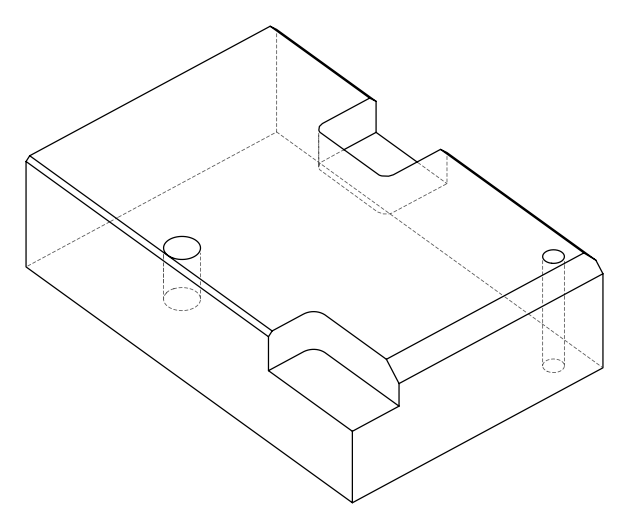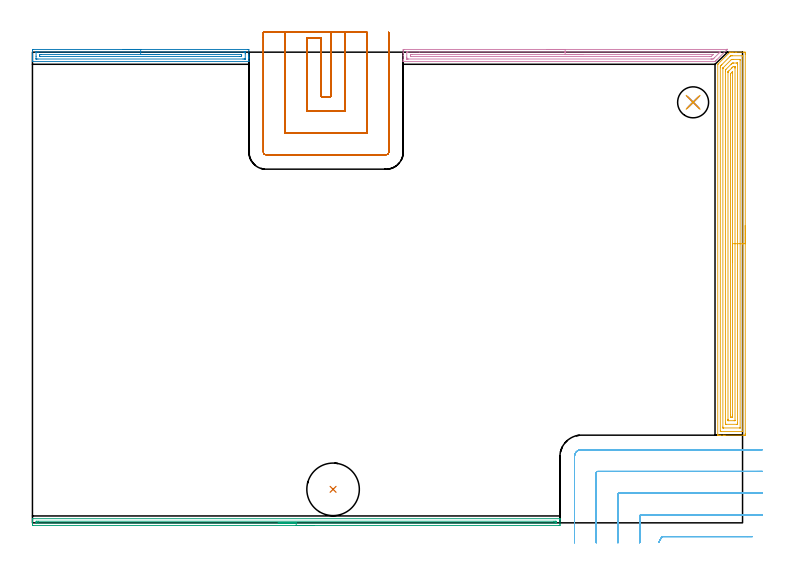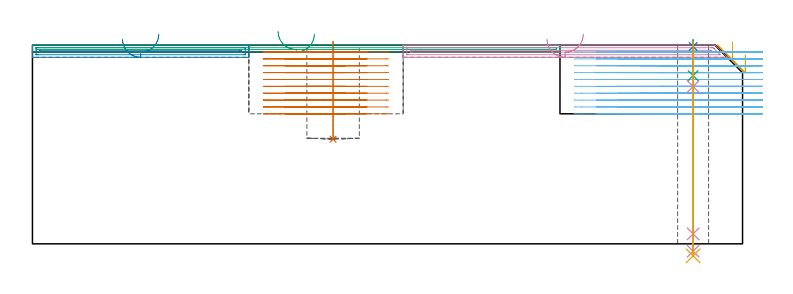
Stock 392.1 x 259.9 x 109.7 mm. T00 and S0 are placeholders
(PLAN: 11 operations, 6 tool changes, 50.7 min)
(1 INDEXABLE_INSERT_DRILL_BLIND_HOLE_FROM_SOLID | STEP1POCKET | NXT0302_029 | 0.22 min | 34031 mm3)
(2 AREA_MILL | FG_CHAMFER_SURFACE | UGT0205_001 | 3.04 min | 2776 mm3)
(3 AREA_MILL_1 | FG_CHAMFER_SURFACE_1 | UGT0205_001 | 4.82 min | 2124 mm3)
(4 AREA_MILL_2 | FG_CHAMFER_SURFACE_2 | UGT0205_001 | 4.39 min | 4213 mm3)
(5 AREA_MILL_3 | FG_CHAMFER_SURFACE_3 | UGT0205_001 | 10.32 min | 25071 mm3)
(6 MILL_CORNER_NOTCH_RECTANGULAR | CORNER_NOTCH_RECTANGULAR | NXT0201_012 | Follow Part, ap 4, ae 75% | 11.87 min | 182934 mm3)
(7 MILL_SLOT | SLOT_PARTIAL_RECTANGULAR | NXT0201_012 | Follow Part, ap 4, ae 75% | 14.94 min | 206988 mm3)
(8 SPOT_DRILL | STEP1HOLE | NXT0321_9005460120000 | 0.03 min | 22 mm3)
(9 DRILL_BLIND_HOLE_INTO_CENTER | STEP1HOLE | NXT0301_083 | 0.08 min | 1494 mm3)
(10 GUN_DRILL_THROUGH_HOLE | STEP1HOLE | UGT0307_008 | 0.56 min | 8926 mm3)
(11 DRILL_TO_ENLARGE_THROUGH_HOLE | STEP1HOLE | UGT0301_242 | 0.47 min | 14746 mm3)
(TOOL NXT0302_029 | Index. Insert Drill 29mm [880-D2900L32-05] | D29 PA176 FL145 Z2)
(TOOL UGT0205_001 | Chamfer Mill 20 x 3 x 45 deg. | D20 FL50 Z2)
(TOOL NXT0201_012 | ENDMILL 16mm [2P460-1600-NA 1630] | D16 FL38 Z6)
(TOOL NXT0321_9005460120000 | NC Spot Drill, 142deg, 12mm, Carbide, Uncoated | D12 PA142 FL30 Z2)
(TOOL NXT0301_083 | Carbide Drill 11.2mm [860.1-1120-056A1-MM 2214] | D11.2 PA140 FL72 Z2)
(TOOL UGT0307_008 | Gun Drill 11 mm | D11 PA130 FL24 Z1)
(TOOL UGT0301_242 | Twist Drill 17.1 mm | D17.1 PA118 FL130 Z2)
(OP 1 INDEXABLE_INSERT_DRILL_BLIND_HOLE_FROM_SOLID)
G17 G21 G94 G90
T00 M6
G54
G17 G0 G90 X166. Y18.5 S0 M3
G43 Z119.7 H1
G94 G81 G98 Z57.8 F250. R111.7
G80
M5
M2
(OP 2 AREA_MILL)
G17 G21 G94 G90
T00 M6
G54
G17 G0 G90 X49.75 Y261.4 S1061 M3
G43 Z119.7 H0
Z113.
G94 G1 X49.788 Z112.128 F250.
X49.902 Z111.264
X50.091 Z110.412
X50.353 Z109.58
X50.687 Z108.774
X51.09 Z108.
X51.559 Z107.264
X52.09 Z106.572
X52.679 Z105.929
X53.322 Z105.34
X54.014 Z104.808
X54.75 Z104.34
X55.524 Z103.937
X56.33 Z103.603
X57.162 Z103.341
X58.014 Z103.152
X58.878 Z103.038
X59.75 Z103.
X118.93
X119.236 Y261.398
X119.49 Y261.393 Z103.003
X119.5 Y261.098 Z103.298
Y258.485 Z105.908
Y257.859 Z106.538
Y257.615 Z106.782
Y256.989 Z107.408
Y256.744 Z107.652
Y256.254 Z108.145
Y255.492 Z108.907
Y254.87 Z109.529
X119.498 Y254.783 Z109.609
X119.49 Y254.703 Z109.689
X119.375 Y254.7 Z109.7
X0.125
X0.01 Y254.703 Z109.689
X0.002 Y254.783 Z109.609
X0. Y254.87 Z109.529
Y255.492 Z108.907
Y256.254 Z108.145
Y256.744 Z107.652
Y256.989 Z107.408
Y257.615 Z106.782
Y257.859 Z106.538
Y258.485 Z105.908
Y260.785 Z103.611
X0.003 Y261.098 Z103.298
X0.01 Y261.393 Z103.003
X0.264 Y261.398 Z103.
X0.57 Y261.4
X59.75
Y259.986 Z104.414
X116.507
X117.15 Y259.984 Z104.416
X117.401 Y259.982 Z104.418
X117.471 Y259.979 Z104.421
X117.491 Y259.971 Z104.429
X117.493 Y259.96 Z104.44
X117.498 Y259.886 Z104.514
X117.5 Y259.356 Z105.044
Y259.014 Z105.386
Y256.402 Z107.998
X117.499 Y256.287 Z108.113
X117.495 Y256.196 Z108.204
X117.49 Y256.136 Z108.264
X117.484 Y256.12 Z108.28
X117.471
X117.15 Y256.116 Z108.284
X116.903 Y256.115 Z108.285
X116.26 Y256.114 Z108.286
X2.993
X2.35 Y256.116 Z108.284
X2.1 Y256.118 Z108.282
X2.029 Y256.121 Z108.279
X2.009 Y256.129 Z108.271
X2.007 Y256.14 Z108.26
X2.002 Y256.214 Z108.186
X2. Y257.615 Z106.785
Y259.698 Z104.702
X2.001 Y259.813 Z104.587
X2.005 Y259.904 Z104.496
X2.01 Y259.964 Z104.436
X2.016 Y259.98 Z104.42
X2.029
X2.35 Y259.984 Z104.416
X2.597 Y259.985 Z104.415
X3.24 Y259.986 Z104.414
X59.75
Y258.572 Z105.828
X115.283 Y258.571 Z105.829
X115.37 Y258.569 Z105.831
X115.456 Y258.565 Z105.835
X115.491 Y258.556 Z105.844
X115.495 Y258.527 Z105.873
X115.498 Y258.485 Z105.915
X115.5 Y258.359 Z106.041
X115.493 Y257.615 Z106.785
X115.49 Y257.553 Z106.847
X115.48 Y257.535 Z106.865
X115.455 Y257.532 Z106.868
X115.37 Y257.53 Z106.87
X114.568 Y257.528 Z106.872
X4.217 Y257.529 Z106.871
X4.13 Y257.531 Z106.869
X4.044 Y257.535 Z106.865
X4.009 Y257.544 Z106.856
X4.005 Y257.573 Z106.827
X4.002 Y257.615 Z106.785
X4. Y257.741 Z106.659
X4.007 Y258.485 Z105.915
X4.01 Y258.547 Z105.853
X4.02 Y258.565 Z105.835
X4.045 Y258.568 Z105.832
X4.13 Y258.57 Z105.83
X4.932 Y258.572 Z105.828
X59.75
X60.622 Z105.867
X61.487 Z105.98
X62.338 Z106.169
X63.17 Z106.432
X63.976 Z106.765
X64.75 Z107.168
X65.486 Z107.637
X66.178 Z108.168
X66.821 Z108.757
X67.41 Z109.401
X67.942 Z110.093
X68.41 Z110.828
X68.813 Z111.602
X69.147 Z112.408
X69.409 Z113.24
X69.598 Z114.092
X69.712 Z114.957
X69.75 Z115.828
G0 Z119.7
M5
M2
(OP 3 AREA_MILL_1)
G17 G21 G94 G90
T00 M6
G54
G17 G0 G90 X155.65 Y-1.5 S1061 M3
G43 Z119.7 H0
Z115.9
G94 G1 X155.612 Z115.029 F250.
X155.498 Z114.164
X155.309 Z113.312
X155.047 Z112.48
X154.713 Z111.674
X154.31 Z110.9
X153.842 Z110.164
X153.31 Z109.472
X152.721 Z108.829
X152.078 Z108.24
X151.386 Z107.709
X150.65 Z107.24
X149.876 Z106.837
X149.07 Z106.503
X148.238 Z106.241
X147.386 Z106.052
X146.522 Z105.938
X145.65 Z105.9
X0.607
X0.047 Y-1.493 Z105.903
X0.008 Y-1.49 Z105.905
X0. Y-0.934 Z106.46
Y-0.365 Z107.032
Y-0.045 Z107.351
Y0.524 Z107.92
Y0.845 Z108.24
Y1.486 Z108.885
Y1.893 Z109.292
X0.007 Y2.258 Z109.65
X0.01 Y2.297 Z109.688
X0.161 Y2.3 Z109.7
X291.139
X291.29 Y2.297 Z109.688
X291.293 Y2.258 Z109.65
X291.3 Y1.892 Z109.292
Y1.486 Z108.885
Y0.845 Z108.24
Y-0.365 Z107.032
X291.297 Y-0.934 Z106.46
X291.292 Y-1.49 Z105.905
X291.253 Y-1.493 Z105.903
X290.693 Y-1.5 Z105.9
X145.65
Y-0.086 Z107.314
X3.326
X2.431 Y-0.083 Z107.317
X2.392 Y-0.081 Z107.319
X2.01 Y-0.045 Z107.355
X2.005 Y0.341 Z107.741
X2.01 Y0.845 Z108.245
X2.356 Y0.881 Z108.281
X2.392 Y0.883 Z108.283
X3.244 Y0.886 Z108.286
X287.974
X288.869 Y0.883 Z108.283
X288.908 Y0.881 Z108.281
X289.29 Y0.845 Z108.245
X289.295 Y0.459 Z107.859
X289.29 Y-0.045 Z107.355
X288.944 Y-0.081 Z107.319
X288.908 Y-0.083 Z107.317
X288.056 Y-0.086 Z107.314
X145.65
X144.778 Z107.352
X143.914 Z107.466
X143.062 Z107.655
X142.23 Z107.917
X141.424 Z108.251
X140.65 Z108.654
X139.914 Z109.123
X139.222 Z109.654
X138.579 Z110.243
X137.99 Z110.886
X137.458 Z111.579
X136.99 Z112.314
X136.587 Z113.088
X136.253 Z113.894
X135.991 Z114.726
X135.802 Z115.578
X135.688 Z116.443
X135.65 Z117.314
G0 Z119.7
M5
M2
(OP 4 AREA_MILL_2)
G17 G21 G94 G90
T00 M6
G54
G17 G0 G90 X284.15 Y261.4 S1061 M3
G43 Z119.7 H0
Z113.
G94 G1 X284.188 Z112.128 F250.
X284.302 Z111.263
X284.491 Z110.412
X284.753 Z109.58
X285.087 Z108.774
X285.49 Z108.
X285.958 Z107.264
X286.49 Z106.572
X287.079 Z105.929
X287.722 Z105.34
X288.414 Z104.808
X289.15 Z104.34
X289.924 Z103.937
X290.73 Z103.603
X291.562 Z103.341
X292.414 Z103.152
X293.278 Z103.038
X294.15 Z103.
X383.464
X383.579 Y261.395 Z102.995
X383.587 Y261.393 Z102.997
Y261.392 Z102.998
X383.575 Y261.371 Z103.019
X383.435 Y261.234 Z103.164
X383.3 Y261.098 Z103.298
X377.868 Y255.668 Z108.732
X377.203 Y255.002 Z109.397
X377.185 Y254.985 Z109.414
X376.969 Y254.771 Z109.626
X376.895 Y254.703 Z109.689
X376.739 Y254.7 Z109.7
X204.865
X204.71 Y254.702 Z109.688
X204.703 Y254.809 Z109.583
X204.7 Y254.923 Z109.476
Y255.231 Z109.169
Y255.873 Z108.522
Y257.936 Z106.461
Y259.356 Z105.039
Y259.952 Z104.444
Y260.823 Z103.574
X204.704 Y261.098 Z103.299
X204.71 Y261.393 Z103.003
X205.004 Y261.397 Z103.001
X205.311 Y261.4 Z103.
X294.15
Y259.986 Z104.414
X379.215 Y259.985 Z104.415
X379.417 Y259.984 Z104.416
X379.669 Y259.981 Z104.419
X379.71 Y259.979 Z104.421
X379.695 Y259.957 Z104.443
X379.519 Y259.773 Z104.627
X379.417 Y259.668 Z104.732
X376.615 Y256.865 Z107.535
X376.492 Y256.744 Z107.656
X376.168 Y256.43 Z107.97
X375.846 Y256.121 Z108.279
X375.595 Y256.118 Z108.282
X374.953 Y256.115 Z108.285
X374.706 Y256.114 Z108.286
X207.742
X207.097 Y256.115 Z108.285
X206.846 Y256.117 Z108.283
X206.747 Y256.121 Z108.279
X206.709 Y256.126 Z108.274
X206.707 Y256.147 Z108.253
X206.702 Y256.258 Z108.142
X206.7 Y256.744 Z107.656
Y257.131 Z107.269
X206.701 Y259.742 Z104.658
X206.705 Y259.872 Z104.528
X206.71 Y259.97 Z104.43
X206.775 Y259.979 Z104.421
X207.097 Y259.983 Z104.417
X207.345 Y259.985 Z104.415
X213.607 Y259.986 Z104.414
X294.15
Y258.572 Z105.828
X375.758 Y258.571 Z105.829
X375.789
X375.846 Y258.567 Z105.833
X375.85 Y258.566 Z105.834
Y258.559 Z105.841
X375.846 Y258.547 Z105.853
X375.816 Y258.515 Z105.885
X375.786 Y258.485 Z105.915
X374.953 Y257.652 Z106.748
X374.915 Y257.615 Z106.785
X374.864 Y257.567 Z106.833
X374.84 Y257.546 Z106.854
X374.829 Y257.539 Z106.861
X374.767 Y257.535 Z106.865
X374.414 Y257.53 Z106.87
X374.237 Y257.529 Z106.871
X208.883
X208.794 Y257.532 Z106.868
X208.737 Y257.535 Z106.865
X208.709 Y257.54 Z106.86
X208.707 Y257.556 Z106.844
X208.704 Y257.615 Z106.785
X208.701 Y257.791 Z106.609
X208.71 Y258.485 Z105.915
X208.715 Y258.565 Z105.835
X208.797 Y258.569 Z105.831
X208.883 Y258.57 Z105.83
X209.687 Y258.572 Z105.828
X294.15
X295.022 Z105.866
X295.886 Z105.98
X296.738 Z106.169
X297.57 Z106.432
X298.376 Z106.765
X299.15 Z107.168
X299.886 Z107.637
X300.578 Z108.168
X301.221 Z108.757
X301.81 Z109.401
X302.342 Z110.093
X302.81 Z110.828
X303.213 Z111.602
X303.547 Z112.408
X303.809 Z113.24
X303.998 Z114.092
X304.112 Z114.957
X304.15 Z115.828
G0 Z119.7
M5
M2
(OP 5 AREA_MILL_3)
G17 G21 G94 G90
T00 M6
G54
G17 G0 G90 X393.6 Y164.15 S1061 M3
G43 Z119.7 H0
Z104.5
G94 G1 Y164.112 Z103.628 F250.
Y163.998 Z102.763
Y163.809 Z101.912
Y163.547 Z101.08
Y163.213 Z100.274
Y162.81 Z99.5
Y162.342 Z98.764
Y161.81 Z98.072
Y161.221 Z97.429
Y160.578 Z96.84
Y159.886 Z96.308
Y159.15 Z95.84
Y158.376 Z95.437
Y157.57 Z95.103
Y156.738 Z94.841
Y155.886 Z94.652
Y155.022 Z94.538
Y154.15 Z94.5
Y49.363
X393.599 Y48.988 Z94.501
X393.594 Y48.478 Z94.503
X393.592 Y48.408 Z94.506
X393.087 Y48.404 Z95.01
X392.502 Y48.4 Z95.595
X382.457 Z105.638
X381.854 Z106.244
X381.571 Z106.526
X379.799 Z108.296
X379.233 Z108.866
X378.913 Z109.186
X378.727 Z109.372
X378.421 Y48.407 Z109.67
X378.403 Y48.41 Z109.688
X378.4 Y48.542 Z109.7
Y253.074
X378.404 Y253.195 Z109.689
X378.437 Y253.236 Z109.658
X378.548 Y253.348 Z109.551
X384.798 Y259.599 Z103.301
X384.959 Y259.758 Z103.14
X385.1 Y259.89 Z102.998
X385.114 Y259.892 Z102.985
X385.68 Y259.9 Z102.419
X386.32 Z101.779
X386.886 Z101.21
X388.055 Z100.042
X388.658 Z99.436
X392.785 Z95.311
X393.087 Y259.897 Z95.01
X393.591 Y259.892 Z94.506
X393.594 Y259.822 Z94.503
X393.599 Y259.312 Z94.501
X393.6 Y258.796 Z94.5
Y154.15
X392.186 Z95.914
X392.185 Y50.551 Z95.915
X392.184 Y50.442 Z95.916
X392.182 Y50.416 Z95.918
X392.18 Y50.411 Z95.92
X392.156 Y50.408 Z95.944
X392.051 Y50.404 Z96.049
X391.683 Y50.4 Z96.417
X380.167 Z107.933
X379.942 Y50.404 Z108.158
X379.857 Y50.407 Z108.243
X379.824 Y50.41 Z108.276
X379.821 Y50.449 Z108.279
X379.818 Y50.55 Z108.282
X379.814 Y50.755 Z108.286
Y50.77
Y251.276
X379.821 Y252.16 Z108.279
X379.839 Y252.182 Z108.261
X380.261 Y252.609 Z107.839
X380.685 Y253.035 Z107.415
X385.179 Y257.53 Z102.921
X385.457 Y257.798 Z102.643
X385.535 Y257.873 Z102.565
X385.64 Y257.891 Z102.46
X386. Y257.896 Z102.1
X386.518 Y257.9 Z101.582
X391.833 Z96.267
X392.058 Y257.896 Z96.042
X392.144 Y257.893 Z95.956
X392.176 Y257.89 Z95.924
X392.179 Y257.851 Z95.921
X392.182 Y257.75 Z95.918
X392.186 Y257.545 Z95.914
Y257.53
Y154.15
X390.772 Z97.328
X390.771 Y52.553 Z97.329
X390.77 Y52.467 Z97.33
X390.768 Y52.425 Z97.332
X390.766 Y52.412 Z97.334
X390.733 Y52.408 Z97.367
X390.58 Y52.401 Z97.52
X381.571 Y52.4 Z106.529
X381.419 Y52.402 Z106.681
X381.318 Y52.405 Z106.782
X381.242 Y52.41 Z106.858
X381.235 Y52.44 Z106.865
X381.233 Y52.553 Z106.867
X381.229 Y52.896 Z106.871
Y250.744
X381.23 Y251.018 Z106.87
X381.232 Y251.085 Z106.868
X381.235 Y251.116 Z106.865
X381.253 Y251.142 Z106.847
X381.392 Y251.291 Z106.708
X385.847 Y255.747 Z102.253
X385.926 Y255.822 Z102.174
X386. Y255.89 Z102.1
X386.735 Y255.899 Z101.365
X386.886 Y255.9 Z101.214
X390.429 Z97.671
X390.581 Y255.898 Z97.519
X390.682 Y255.895 Z97.418
X390.758 Y255.89 Z97.342
X390.765 Y255.86 Z97.335
X390.767 Y255.747 Z97.333
X390.771 Y255.404 Z97.329
X390.772 Y154.15 Z97.328
X389.357 Z98.743
Y55.226
X389.353 Y54.527 Z98.747
X389.351 Y54.424 Z98.75
X389.346 Y54.409 Z98.754
X389.325 Y54.406 Z98.775
X389.274 Y54.403 Z98.826
X389.068 Y54.401 Z99.032
X383.278 Y54.4 Z104.822
X382.91 Y54.406 Z105.19
X382.726 Y54.41 Z105.374
X382.649 Y54.418 Z105.451
X382.648 Y54.478 Z105.452
X382.643 Y55.038 Z105.457
Y249.509
X382.645 Y249.861 Z105.455
X382.648 Y250.036 Z105.452
X382.65 Y250.077 Z105.45
X382.664 Y250.104 Z105.436
X382.706 Y250.149 Z105.394
X382.949 Y250.4 Z105.151
X385.812 Y253.263 Z102.288
X386. Y253.448 Z102.1
X386.262 Y253.701 Z101.838
X386.477 Y253.89 Z101.623
X386.886 Y253.899 Z101.214
X386.951 Y253.9 Z101.149
X388.722 Z99.378
X389.09 Y253.894 Z99.01
X389.274 Y253.89 Z98.826
X389.351 Y253.882 Z98.749
X389.352 Y253.822 Z98.748
X389.357 Y253.262 Z98.743
Y154.15
X387.943 Z100.157
Y56.664
X387.941 Y56.549 Z100.159
X387.938 Y56.457 Z100.162
X387.935 Y56.409 Z100.165
X387.922 Y56.408 Z100.178
X387.772 Y56.404 Z100.328
X387.491 Y56.4 Z100.609
X384.228 Y56.401 Z103.872
X384.142 Y56.403 Z103.958
X384.089 Y56.406 Z104.011
X384.066 Y56.409 Z104.034
X384.064 Y56.492 Z104.036
X384.059 Y56.836 Z104.041
X384.057 Y57.009 Z104.043
Y57.181
X384.058 Y248.618 Z104.042
X384.059 Y248.788 Z104.041
X384.064 Y248.962 Z104.036
X384.069 Y249.059 Z104.031
X384.109 Y249.103 Z103.991
X384.228 Y249.228 Z103.872
X384.367 Y249.369 Z103.733
X384.507 Y249.509 Z103.593
X386.144 Y251.146 Z101.956
X386.29 Y251.291 Z101.81
X386.591 Y251.588 Z101.509
X386.886 Y251.878 Z101.214
X387.175 Y251.891 Z100.925
X387.772 Y251.898 Z100.328
X387.858 Y251.897 Z100.242
X387.911 Y251.894 Z100.189
X387.934 Y251.891 Z100.166
X387.936 Y251.808 Z100.164
X387.941 Y251.464 Z100.159
X387.943 Y251.291 Z100.157
Y251.119
Y154.15
X386.529 Z101.571
Y59.682
X386.528 Y59.151 Z101.572
X386.525 Y58.791 Z101.575
X386.522 Y58.526 Z101.578
X386.512 Y58.41 Z101.588
X386.385 Y58.404 Z101.715
X386. Y58.402 Z102.1
X385.499 Y58.404 Z102.601
X385.481 Y58.41 Z102.619
X385.478 Y58.425 Z102.622
X385.474 Y58.791 Z102.626
X385.471 Y59.323 Z102.629
Y59.682
X385.472 Y247.367 Z102.628
X385.474 Y247.726 Z102.626
X385.478 Y247.991 Z102.622
X385.479 Y248.02 Z102.621
X385.496 Y248.041 Z102.604
X385.53 Y248.08 Z102.57
X385.589 Y248.14 Z102.511
X386.032 Y248.585 Z102.068
X386.278 Y248.83 Z101.822
X386.478 Y249.028 Z101.622
X386.499 Y249.045 Z101.601
X386.521 Y249.062 Z101.579
X386.524 Y249.036 Z101.576
X386.527 Y248.979 Z101.573
X386.528 Y248.618 Z101.572
X386.529 Y248.267 Z101.571
Y154.15
Y153.278 Z101.609
Y152.414 Z101.723
Y151.562 Z101.912
Y150.73 Z102.174
Y149.924 Z102.508
Y149.15 Z102.911
Y148.414 Z103.38
Y147.722 Z103.911
Y147.079 Z104.5
Y146.49 Z105.143
Y145.958 Z105.835
Y145.49 Z106.571
Y145.087 Z107.345
Y144.753 Z108.151
Y144.491 Z108.983
Y144.302 Z109.835
Y144.188 Z110.699
Y144.15 Z111.571
G0 Z119.7
M5
M2
(OP 6 MILL_CORNER_NOTCH_RECTANGULAR)
G17 G21 G94 G90
T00 M6
G54
G17 G0 G90 X397.598 Y-7.6 S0 M3
G43 Z119.7 H1
Z105.91
G94 G1 X394.598 F250.
X348.093 F500.
G3 X347.406 Y-8. R0.8
G1 X345.906 Y-10.598 F250.
G0 Z119.7
X403.1 Y4.422
Z105.91
G1 X400.1 Y4.401
X399.846 Y4.4 F500.
X336.095
G3 X335.3 Y3.605 R0.8
G1 Y-8.
Y-11. F250.
G0 Z119.7
X403.1 Y16.433
Z105.91
G1 X400.1 Y16.401
G2 X399.846 Y16.4 R24. F500.
G1 X324.096
G3 X323.3 Y15.604 R0.8
G1 Y-8.
Y-11. F250.
G0 Z119.7
X403.099 Y28.466
Z105.91
G1 X400.1 Y28.403
G2 X399.846 Y28.4 R12. F500.
G1 X312.096
G3 X311.3 Y27.604 R0.8
G1 Y-8.
Y-11. F250.
G0 Z119.7
X402.846 Y40.4
Z105.91
G1 X399.846
X303.1 F500.
G3 X299.3 Y36.6 R3.8
G1 Y-8.
Y-11. F250.
G0 Z119.7
X397.598 Y-7.6
Z102.12
G1 X394.598
X348.093 F500.
G3 X347.406 Y-8. R0.8
G1 X345.906 Y-10.598 F250.
G0 Z119.7
X403.1 Y4.405
Z102.12
G1 X400.1 Y4.4
X400.036 F500.
X336.095
G3 X335.3 Y3.605 R0.8
G1 Y-8.
Y-11. F250.
G0 Z119.7
X403.1 Y16.408
Z102.12
G1 X400.1 Y16.4
X400.036 F500.
X324.096
G3 X323.3 Y15.604 R0.8
G1 Y-8.
Y-11. F250.
G0 Z119.7
X403.1 Y28.416
Z102.12
G1 X400.1 Y28.4
X400.036 F500.
X312.096
G3 X311.3 Y27.604 R0.8
G1 Y-8.
Y-11. F250.
G0 Z119.7
X403.036 Y40.4
Z102.12
G1 X400.036
X303.1 F500.
G3 X299.3 Y36.6 R3.8
G1 Y-8.
Y-11. F250.
G0 Z119.7
X397.598 Y-7.6
Z98.33
G1 X394.598
X348.093 F500.
G3 X347.406 Y-8. R0.8
G1 X345.906 Y-10.598 F250.
G0 Z119.7
X403.1 Y4.4
Z98.33
G1 X400.1
X336.095 F500.
G3 X335.3 Y3.605 R0.8
G1 Y-8.
Y-11. F250.
G0 Z119.7
X403.1 Y16.4
Z98.33
G1 X400.1
X324.096 F500.
G3 X323.3 Y15.604 R0.8
G1 Y-8.
Y-11. F250.
G0 Z119.7
X403.1 Y28.4
Z98.33
G1 X400.1
X312.096 F500.
G3 X311.3 Y27.604 R0.8
G1 Y-8.
Y-11. F250.
G0 Z119.7
X403.1 Y40.4
Z98.33
G1 X400.1
X303.1 F500.
G3 X299.3 Y36.6 R3.8
G1 Y-8.
Y-11. F250.
G0 Z119.7
X397.598 Y-7.6
Z94.54
G1 X394.598
X348.093 F500.
G3 X347.406 Y-8. R0.8
G1 X345.906 Y-10.598 F250.
G0 Z119.7
X403.1 Y4.4
Z94.54
G1 X400.1
X336.095 F500.
G3 X335.3 Y3.605 R0.8
G1 Y-8.
Y-11. F250.
G0 Z119.7
X403.1 Y16.4
Z94.54
G1 X400.1
X324.096 F500.
G3 X323.3 Y15.604 R0.8
G1 Y-8.
Y-11. F250.
G0 Z119.7
X403.1 Y28.4
Z94.54
G1 X400.1
X312.096 F500.
G3 X311.3 Y27.604 R0.8
G1 Y-8.
Y-11. F250.
G0 Z119.7
X403.1 Y40.4
Z94.54
G1 X400.1
X303.1 F500.
G3 X299.3 Y36.6 R3.8
G1 Y-8.
Y-11. F250.
G0 Z119.7
X397.598 Y-7.6
Z90.75
G1 X394.598
X348.093 F500.
G3 X347.406 Y-8. R0.8
G1 X345.906 Y-10.598 F250.
G0 Z119.7
X403.1 Y4.4
Z90.75
G1 X400.1
X336.095 F500.
G3 X335.3 Y3.605 R0.8
G1 Y-8.
Y-11. F250.
G0 Z119.7
X403.1 Y16.4
Z90.75
G1 X400.1
X324.096 F500.
G3 X323.3 Y15.604 R0.8
G1 Y-8.
Y-11. F250.
G0 Z119.7
X403.1 Y28.4
Z90.75
G1 X400.1
X312.096 F500.
G3 X311.3 Y27.604 R0.8
G1 Y-8.
Y-11. F250.
G0 Z119.7
X403.1 Y40.4
Z90.75
G1 X400.1
X303.1 F500.
G3 X299.3 Y36.6 R3.8
G1 Y-8.
Y-11. F250.
G0 Z119.7
X397.598 Y-7.6
Z86.96
G1 X394.598
X348.093 F500.
G3 X347.406 Y-8. R0.8
G1 X345.906 Y-10.598 F250.
G0 Z119.7
X403.1 Y4.4
Z86.96
G1 X400.1
X336.095 F500.
G3 X335.3 Y3.605 R0.8
G1 Y-8.
Y-11. F250.
G0 Z119.7
X403.1 Y16.4
Z86.96
G1 X400.1
X324.096 F500.
G3 X323.3 Y15.604 R0.8
G1 Y-8.
Y-11. F250.
G0 Z119.7
X403.1 Y28.4
Z86.96
G1 X400.1
X312.096 F500.
G3 X311.3 Y27.604 R0.8
G1 Y-8.
Y-11. F250.
G0 Z119.7
X403.1 Y40.4
Z86.96
G1 X400.1
X303.1 F500.
G3 X299.3 Y36.6 R3.8
G1 Y-8.
Y-11. F250.
G0 Z119.7
X397.598 Y-7.6
Z83.17
G1 X394.598
X348.093 F500.
G3 X347.406 Y-8. R0.8
G1 X345.906 Y-10.598 F250.
G0 Z119.7
X403.1 Y4.4
Z83.17
G1 X400.1
X336.095 F500.
G3 X335.3 Y3.605 R0.8
G1 Y-8.
Y-11. F250.
G0 Z119.7
X403.1 Y16.4
Z83.17
G1 X400.1
X324.096 F500.
G3 X323.3 Y15.604 R0.8
G1 Y-8.
Y-11. F250.
G0 Z119.7
X403.1 Y28.4
Z83.17
G1 X400.1
X312.096 F500.
G3 X311.3 Y27.604 R0.8
G1 Y-8.
Y-11. F250.
G0 Z119.7
X403.1 Y40.4
Z83.17
G1 X400.1
X303.1 F500.
G3 X299.3 Y36.6 R3.8
G1 Y-8.
Y-11. F250.
G0 Z119.7
X397.598 Y-7.6
Z79.38
G1 X394.598
X348.093 F500.
G3 X347.406 Y-8. R0.8
G1 X345.906 Y-10.598 F250.
G0 Z119.7
X403.1 Y4.4
Z79.38
G1 X400.1
X336.095 F500.
G3 X335.3 Y3.605 R0.8
G1 Y-8.
Y-11. F250.
G0 Z119.7
X403.1 Y16.4
Z79.38
G1 X400.1
X324.096 F500.
G3 X323.3 Y15.604 R0.8
G1 Y-8.
Y-11. F250.
G0 Z119.7
X403.1 Y28.4
Z79.38
G1 X400.1
X312.096 F500.
G3 X311.3 Y27.604 R0.8
G1 Y-8.
Y-11. F250.
G0 Z119.7
X403.1 Y40.4
Z79.38
G1 X400.1
X303.1 F500.
G3 X299.3 Y36.6 R3.8
G1 Y-8.
Y-11. F250.
G0 Z119.7
X397.598 Y-7.6
Z75.59
G1 X394.598
X348.093 F500.
G3 X347.406 Y-8. R0.8
G1 X345.906 Y-10.598 F250.
G0 Z119.7
X403.1 Y4.4
Z75.59
G1 X400.1
X336.095 F500.
G3 X335.3 Y3.605 R0.8
G1 Y-8.
Y-11. F250.
G0 Z119.7
X403.1 Y16.4
Z75.59
G1 X400.1
X324.096 F500.
G3 X323.3 Y15.604 R0.8
G1 Y-8.
Y-11. F250.
G0 Z119.7
X403.1 Y28.4
Z75.59
G1 X400.1
X312.096 F500.
G3 X311.3 Y27.604 R0.8
G1 Y-8.
Y-11. F250.
G0 Z119.7
X403.1 Y40.4
Z75.59
G1 X400.1
X303.1 F500.
G3 X299.3 Y36.6 R3.8
G1 Y-8.
Y-11. F250.
G0 Z119.7
X397.598 Y-7.6
Z71.8
G1 X394.598
X348.093 F500.
G3 X347.406 Y-8. R0.8
G1 X345.906 Y-10.598 F250.
G0 Z119.7
X403.1 Y4.4
Z71.8
G1 X400.1
X336.095 F500.
G3 X335.3 Y3.605 R0.8
G1 Y-8.
Y-11. F250.
G0 Z119.7
X403.1 Y16.4
Z71.8
G1 X400.1
X324.096 F500.
G3 X323.3 Y15.604 R0.8
G1 Y-8.
Y-11. F250.
G0 Z119.7
X403.1 Y28.4
Z71.8
G1 X400.1
X312.096 F500.
G3 X311.3 Y27.604 R0.8
G1 Y-8.
Y-11. F250.
G0 Z119.7
X403.1 Y40.4
Z71.8
G1 X400.1
X303.1 F500.
G3 X299.3 Y36.6 R3.8
G1 Y-8.
Y-11. F250.
G0 Z119.7
M5
M2
(OP 7 MILL_SLOT)
G17 G21 G94 G90
T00 M6
G54
G17 G0 G90 X164.7 Y270.9 S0 M3
G43 Z119.7 H1
Z105.91
G94 G1 Y267.9 F250.
Y235.3 F500.
X159.5
Y267.9
X151.5
Y227.3
X172.7
Y267.9
Y270.9 F250.
X139.5
Y267.9
Y215.3 F500.
X184.7
Y267.9
Y270.9 F250.
X127.5
Y267.9
Y204.7 F500.
G3 X128.9 Y203.3 R1.4
G1 X195.3
G3 X196.7 Y204.7 R1.4
G1 Y267.9
Y270.9 F250.
G0 X164.7 Z102.12
G1 Y267.9
Y235.3 F500.
X159.5
Y267.9
X151.5
Y227.3
X172.7
Y267.9
Y270.9 F250.
X139.5
Y267.9
Y215.3 F500.
X184.7
Y267.9
Y270.9 F250.
X127.5
Y267.9
Y204.7 F500.
G3 X128.9 Y203.3 R1.4
G1 X195.3
G3 X196.7 Y204.7 R1.4
G1 Y267.9
Y270.9 F250.
G0 X164.7 Z98.33
G1 Y267.9
Y235.3 F500.
X159.5
Y267.9
X151.5
Y227.3
X172.7
Y267.9
Y270.9 F250.
X139.5
Y267.9
Y215.3 F500.
X184.7
Y267.9
Y270.9 F250.
X127.5
Y267.9
Y204.7 F500.
G3 X128.9 Y203.3 R1.4
G1 X195.3
G3 X196.7 Y204.7 R1.4
G1 Y267.9
Y270.9 F250.
G0 X164.7 Z94.54
G1 Y267.9
Y235.3 F500.
X159.5
Y267.9
X151.5
Y227.3
X172.7
Y267.9
Y270.9 F250.
X139.5
Y267.9
Y215.3 F500.
X184.7
Y267.9
Y270.9 F250.
X127.5
Y267.9
Y204.7 F500.
G3 X128.9 Y203.3 R1.4
G1 X195.3
G3 X196.7 Y204.7 R1.4
G1 Y267.9
Y270.9 F250.
G0 X164.7 Z90.75
G1 Y267.9
Y235.3 F500.
X159.5
Y267.9
X151.5
Y227.3
X172.7
Y267.9
Y270.9 F250.
X139.5
Y267.9
Y215.3 F500.
X184.7
Y267.9
Y270.9 F250.
X127.5
Y267.9
Y204.7 F500.
G3 X128.9 Y203.3 R1.4
G1 X195.3
G3 X196.7 Y204.7 R1.4
G1 Y267.9
Y270.9 F250.
G0 X164.7 Z86.96
G1 Y267.9
Y235.3 F500.
X159.5
Y267.9
X151.5
Y227.3
X172.7
Y267.9
Y270.9 F250.
X139.5
Y267.9
Y215.3 F500.
X184.7
Y267.9
Y270.9 F250.
X127.5
Y267.9
Y204.7 F500.
G3 X128.9 Y203.3 R1.4
G1 X195.3
G3 X196.7 Y204.7 R1.4
G1 Y267.9
Y270.9 F250.
G0 X164.7 Z83.17
G1 Y267.9
Y235.3 F500.
X159.5
Y267.9
X151.5
Y227.3
X172.7
Y267.9
Y270.9 F250.
X139.5
Y267.9
Y215.3 F500.
X184.7
Y267.9
Y270.9 F250.
X127.5
Y267.9
Y204.7 F500.
G3 X128.9 Y203.3 R1.4
G1 X195.3
G3 X196.7 Y204.7 R1.4
G1 Y267.9
Y270.9 F250.
G0 X164.7 Z79.38
G1 Y267.9
Y235.3 F500.
X159.5
Y267.9
X151.5
Y227.3
X172.7
Y267.9
Y270.9 F250.
X139.5
Y267.9
Y215.3 F500.
X184.7
Y267.9
Y270.9 F250.
X127.5
Y267.9
Y204.7 F500.
G3 X128.9 Y203.3 R1.4
G1 X195.3
G3 X196.7 Y204.7 R1.4
G1 Y267.9
Y270.9 F250.
G0 X164.7 Z75.59
G1 Y267.9
Y235.3 F500.
X159.5
Y267.9
X151.5
Y227.3
X172.7
Y267.9
Y270.9 F250.
X139.5
Y267.9
Y215.3 F500.
X184.7
Y267.9
Y270.9 F250.
X127.5
Y267.9
Y204.7 F500.
G3 X128.9 Y203.3 R1.4
G1 X195.3
G3 X196.7 Y204.7 R1.4
G1 Y267.9
Y270.9 F250.
G0 X164.7 Z71.8
G1 Y267.9
Y235.3 F500.
X159.5
Y267.9
X151.5
Y227.3
X172.7
Y267.9
Y270.9 F250.
X139.5
Y267.9
Y215.3 F500.
X184.7
Y267.9
Y270.9 F250.
X127.5
Y267.9
Y204.7 F500.
G3 X128.9 Y203.3 R1.4
G1 X195.3
G3 X196.7 Y204.7 R1.4
G1 Y267.9
Y270.9 F250.
G0 Z119.7
M5
M2
(OP 8 SPOT_DRILL)
G17 G21 G94 G90
T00 M6
G54
G17 G0 G90 X364.8 Y232.2 S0 M3
G43 Z119.7 H0
G94 G81 G98 Z108.964 F250. R112.7
G80
M5
M2
(OP 9 DRILL_BLIND_HOLE_INTO_CENTER)
G17 G21 G94 G90
T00 M6
G54
G17 G0 G90 X364.8 Y232.2 S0 M3
G43 Z119.7 H1
G94 G81 G98 Z92.9 F250. R111.7
G80
M5
M2
(OP 10 GUN_DRILL_THROUGH_HOLE)
G17 G21 G94 G90
T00 M6
G54
G17 G0 G90 X364.8 Y232.2 M8
G43 Z119.7 H0
Z105.803
S716 M3
G94 G1 Z86.837 F125. M26
G4 X.084
Z5.5 F250.
G4 X.084
Z-4.065 F125.
G4 X.084
M5
M9
G0 Z105.803
Z119.7
M2
(OP 11 DRILL_TO_ENLARGE_THROUGH_HOLE)
G17 G21 G94 G90
T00 M6
G54
G17 G0 G90 X364.8 Y232.2 S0 M3
G43 Z119.7 H0
G94 G73 G98 Z-6.637 F250. Q16.62 R111.7
G80
M5
M2
